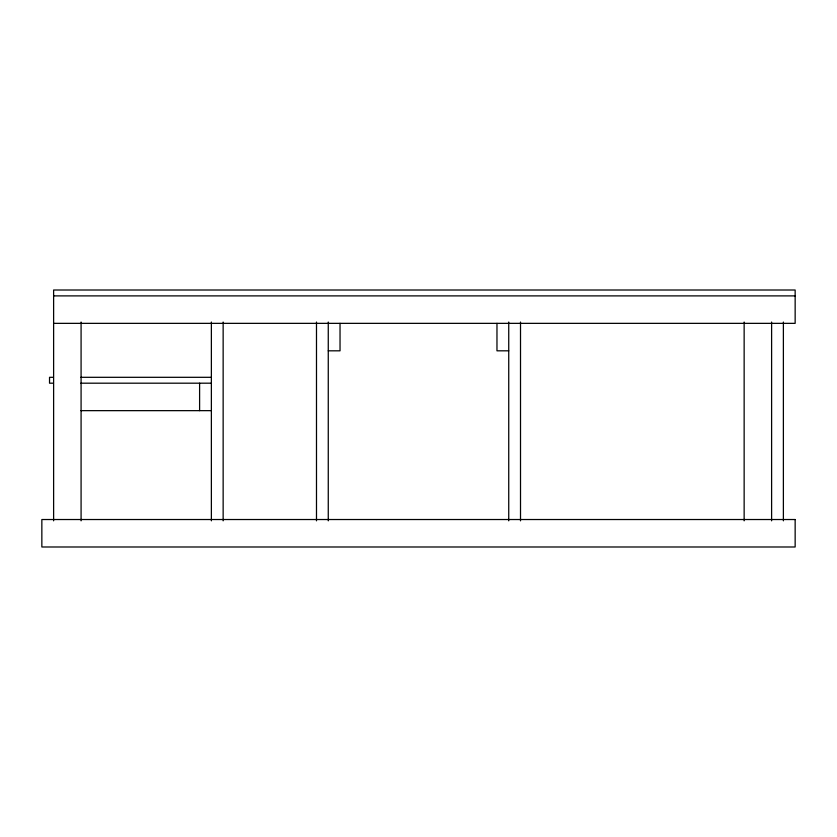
<?xml version="1.0" encoding="UTF-8"?>
<svg xmlns="http://www.w3.org/2000/svg" width="837" height="837" viewBox="0 0 837 837"><rect width="100%" height="100%" fill="white"/><g stroke="black" fill="none" stroke-linecap="round" stroke-linejoin="round"><path stroke-width="1.26" d="M53.62 295.89L795.15 295.89M53.62 323.354L795.15 323.354L795.15 290.01L53.62 290.01L53.62 520.834M328.261 350.818L340.031 350.818L340.031 323.354M508.739 350.818L496.969 350.818L496.969 323.354M53.442 377.309L49.529 377.309L49.529 383.189L53.442 383.189M80.854 377.309L211.374 377.309M80.854 383.189L211.374 383.189M80.99 410.653L211.374 410.653M783.38 322.046L783.38 520.834M771.609 322.046L771.609 520.834M744.145 322.046L744.145 520.834M520.509 322.046L520.509 520.834M508.739 322.046L508.739 520.834M328.261 322.046L328.261 520.834M316.491 322.046L316.491 520.834M223.144 322.046L223.144 520.834M211.374 322.046L211.374 520.834M199.604 383.189L199.604 410.653M81.084 322.046L81.084 520.834M795.15 519.526L41.85 519.526L41.85 546.99L795.15 546.99L795.15 519.526"/></g></svg>
